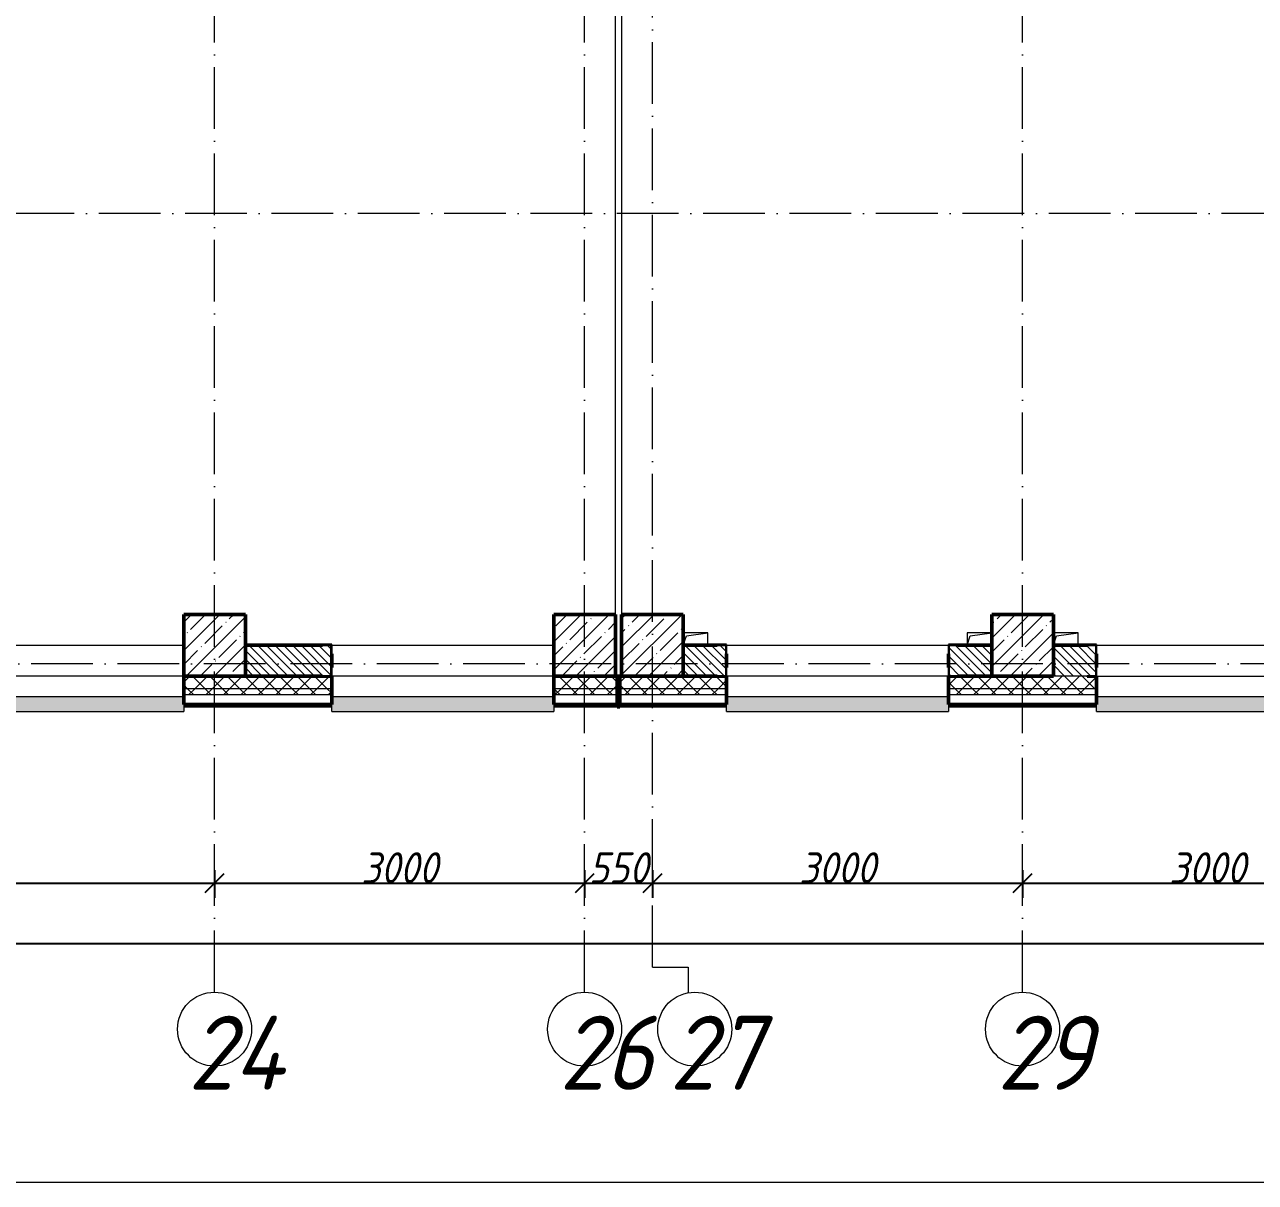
# Model space of a CAD drawing. Header units: millimetres. Extents: x -606178 to 312196, y -19338 to 632709.
# Drawn here: x -231391 to -221414, y 445769 to 455158 of the extents above; entities that cross this region are included whole.
import ezdxf

# ---------------------------------------------------------------- set-up
doc = ezdxf.new("R2010")
doc.units = ezdxf.units.MM
doc.linetypes.add('50_200_ШТРИХ_1Т_ш5_п1_п1_', pattern=[700, 500, -100, 0, -100])
for name, color, linetype, lineweight in [('A-____-____-DIMS', 7, 'Continuous', 9), ('A-FLOR-____-OTLN', 7, 'Continuous', 9), ('A-GENM-____-MCUT', 7, 'Continuous', 25), ('A-GENM-____-OTLN', 7, 'Continuous', 9), ('A-GENM-____-OTLN-1', 7, 'Continuous', 25), ('A-GLAZ-____-OTLN', 7, 'Continuous', 9), ('A-WALL-____-MCUT-2', 7, 'Continuous', 50), ('A-WALL-____-MCUT-3', 7, 'Continuous', 9), ('A-WALL-____-OTLN', 7, 'Continuous', 9), ('A-WALL-____-PATT-1', 7, 'Continuous', 9), ('A-WALL-FNSH-MCUT-1', 7, 'Continuous', 9), ('S-COLS-____-MCUT', 7, 'Continuous', 50), ('S-COLS-____-OTLN', 7, 'Continuous', 9), ('S-GRID-____-IDEN', 7, 'Continuous', 9), ('S-GRID-____-OTLN', 7, 'Continuous', 9), ('S-GRID-____-OTLN-1', 7, '50_200_ШТРИХ_1Т_ш5_п1_п1_', 9)]:
    doc.layers.add(name, color=color, linetype=linetype, lineweight=lineweight)
doc.layers.add('A-GLAZ-____-OTLN-1', color=7, linetype='Continuous', lineweight=9, true_color=0xc0c0c0)
doc.styles.add('ISOCPEUR_I', font='isocpeui.ttf', dxfattribs={"width": 0.9, "height": 2.5})
doc.styles.add('ISOCPEUR_I_9', font='isocpeui.ttf', dxfattribs={"width": 0.9, "height": 250})
doc.dimstyles.new('ISO-2_5_0_9К_БОЛЬШОЙ_ОСИ', dxfattribs={"dimscale": 304.8, "dimtxt": 248.995294, "dimasz": 0.492126, "dimexe": 0.393701, "dimexo": 0, "dimgap": 0, "dimtad": 1, "dimdec": 0, "dimzin": 0, "dimdsep": 46, "dimtxsty": 'ISOCPEUR_I_9', "dimblk1": 'OBLIQUE', "dimblk2": 'OBLIQUE', "dimsah": 1, "dimcen": 0.09, "dimdle": 0.393701, "dimazin": 0, "dimtfac": 1, "dimtdec": 4, "dimtix": 1, "dimtmove": 0, "dimatfit": 3, "dimfxl": 1, "dimtvp": 1, "dimtolj": 1, "dimtzin": 0, "dimarcsym": 2})
pattern_1 = [(45, (-264901.3, 451794.26), (-70.71068, 70.71068), []), (135, (-264901.3, 451794.26), (-70.71068, -70.71068), [])]
pattern_2 = [(135, (-264901.3, 451794.26), (-35.35534, -35.35534), [])]
pattern_3 = [(45, (-264901.3, 451794.26), (-85.53659, 85.53659), []), (45, (-264844.28, 451794.26), (-85.53659, 85.53659), [])]

# ---------------------------------------------------------------- blocks, each defined once
blk = doc.blocks.new('BSC_Колонна _Прямоугольная - 500х500-V66-АР1_План отверстий 2 этажа в осях 1-64_А-ГГ')
at = {"layer": 'S-COLS-____-OTLN'}
h = blk.add_hatch(dxfattribs=at)
h.set_pattern_fill('FP_95', color=256, style=0, pattern_type=2)
h.set_pattern_definition([(45, (-41600, 1668.96), (-114.04925, 114.04925), []), (45, (-41485.95, 1668.96), (-114.04925, 114.04925), [201.613, -40.323, 3.353, -36.97])])
h.paths.add_polyline_path([(-250, -250), (250, -250), (250, 250), (-250, 250), (-250, -175.1)], flags=0)
at = {"layer": 'S-COLS-____-MCUT'}
for p, q in [((250, 250), (-250, 250)), ((-250, 250), (-250, -250)), ((250, -250), (250, 250)), ((-250, -250), (250, -250))]:
    blk.add_line(p, q, dxfattribs=at)
blk = doc.blocks.new('BSC_Колонна _Прямоугольная - 500х500-V67-АР1_План отверстий 2 этажа в осях 1-64_А-ГГ')
at = {"layer": 'S-COLS-____-OTLN'}
h = blk.add_hatch(dxfattribs=at)
h.set_pattern_fill('FP_96', color=256, style=0, pattern_type=2)
h.set_pattern_definition([(45, (-38050, 1668.96), (-114.04925, 114.04925), []), (45, (-37935.95, 1668.96), (-114.04925, 114.04925), [201.613, -40.323, 3.353, -36.97])])
h.paths.add_polyline_path([(-250, -250), (250, -250), (250, 250), (-250, 250)], flags=0)
at = {"layer": 'S-COLS-____-MCUT'}
for p, q in [((250, 250), (-250, 250)), ((-250, 250), (-250, -250)), ((250, -250), (250, 250)), ((-250, -250), (250, -250))]:
    blk.add_line(p, q, dxfattribs=at)
blk = doc.blocks.new('BSC_Колонна _Прямоугольная - 500х500-V87-АР1_План отверстий 2 этажа в осях 1-64_А-ГГ')
at = {"layer": 'S-COLS-____-OTLN'}
h = blk.add_hatch(dxfattribs=at)
h.set_pattern_fill('FP_116', color=256, style=0, pattern_type=2)
h.set_pattern_definition([(45, (-38600, 1668.96), (-114.04925, 114.04925), []), (45, (-38485.95, 1668.96), (-114.04925, 114.04925), [201.613, -40.323, 3.353, -36.97])])
h.paths.add_polyline_path([(-250, -250), (250, -250), (250, 250), (-250, 250)], flags=0)
at = {"layer": 'S-COLS-____-MCUT'}
for p, q in [((250, 250), (-250, 250)), ((-250, 250), (-250, -250)), ((250, -250), (250, 250)), ((-250, -250), (250, -250))]:
    blk.add_line(p, q, dxfattribs=at)
blk = doc.blocks.new('BSC_Колонна _Прямоугольная - 500х500-V94-АР1_План отверстий 2 этажа в осях 1-64_А-ГГ')
at = {"layer": 'S-COLS-____-OTLN'}
h = blk.add_hatch(dxfattribs=at)
h.set_pattern_fill('FP_123', color=256, style=0, pattern_type=2)
h.set_pattern_definition([(45, (-35050, 1668.96), (-114.04925, 114.04925), []), (45, (-34935.95, 1668.96), (-114.04925, 114.04925), [201.613, -40.323, 3.353, -36.97])])
h.paths.add_polyline_path([(-250, -250), (250, -250), (250, 250), (-250, 250)], flags=0)
at = {"layer": 'S-COLS-____-MCUT'}
for p, q in [((250, 250), (-250, 250)), ((-250, 250), (-250, -250)), ((250, -250), (250, 250)), ((-250, -250), (250, -250))]:
    blk.add_line(p, q, dxfattribs=at)
blk = doc.blocks.new('Фахверк_СКБ_Уголок - 250_2700-27497298-АР1_План отверстий 2 этажа в осях 1-64_А-ГГ')
at = {"layer": 'A-GENM-____-MCUT'}
for p, q in [((200, 181), (125, 181)), ((125, 181), (125, 106)), ((125, 106), (131, 106)), ((131, 106), (131, 175)), ((131, 175), (200, 175)), ((200, 175), (200, 181)), ((131, -6), (125, -6)), ((125, -6), (125, -81)), ((125, -81), (200, -81)), ((131, -75), (131, -6)), ((200, -75), (131, -75)), ((200, -81), (200, -75))]:
    blk.add_line(p, q, dxfattribs=at)
blk = doc.blocks.new('AR_Отверстие прямоугольное _в плите_ - AR_Отверстие прямоугольное _в плите_-30510712-АР1_План отверстий 2 этажа в осях 1-64_А-ГГ')
at = {"layer": 'A-GENM-____-OTLN'}
for p, q in [((100, 50), (-100, 50)), ((-100, -50), (-75, 25)), ((-75, 25), (100, 50)), ((100, -50), (100, 50))]:
    blk.add_line(p, q, dxfattribs=at)
blk = doc.blocks.new('AR_Отверстие прямоугольное _в плите_ - AR_Отверстие прямоугольное _в плите_-V161-АР1_План отверстий 2 этажа в осях 1-64_А-ГГ')
at = {"layer": 'A-GENM-____-OTLN'}
for p, q in [((100, 50), (-100, 50)), ((-100, 50), (-100, -50)), ((-100, -50), (-75, 25)), ((-75, 25), (100, 50))]:
    blk.add_line(p, q, dxfattribs=at)
blk = doc.blocks.new('Отлив_СКБ - Отлив витража_120_НВФ-V194-АР1_План отверстий 2 этажа в осях 1-64_А-ГГ')
at = {"layer": 'A-GLAZ-____-OTLN-1'}
for points in [[(1800, -2), (1800, 0), (0, 0), (0, -2), (1544.5, -2)], [(1544.5, -120), (1800, -120), (1800, -2), (0, -2), (0, -120)]]:
    blk.add_hatch(color=256, dxfattribs=at).paths.add_polyline_path(points, flags=0)
at = {"layer": 'A-GLAZ-____-OTLN'}
for p, q in [((0, 0), (1800, 0)), ((1800, -2), (0, -2)), ((0, -120), (0, -83)), ((1800, -83), (1800, -120)), ((0, -120), (1800, -120))]:
    blk.add_line(p, q, dxfattribs=at)
blk = doc.blocks.new('Отлив_СКБ - Отлив витража_120_НВФ-31885687-АР1_План отверстий 2 этажа в осях 1-64_А-ГГ')
at = {"layer": 'A-GLAZ-____-OTLN-1'}
for points in [[(0, -2), (1800, -2), (1800, 0), (0, 0)], [(1484.9, -120), (1800, -120), (1800, -2), (0, -2), (0, -120)]]:
    blk.add_hatch(color=256, dxfattribs=at).paths.add_polyline_path(points, flags=0)
at = {"layer": 'A-GLAZ-____-OTLN'}
for p, q in [((0, 0), (1800, 0)), ((1800, -2), (0, -2)), ((0, -120), (0, -83)), ((1800, -63), (1800, -120)), ((0, -120), (1800, -120))]:
    blk.add_line(p, q, dxfattribs=at)
blk = doc.blocks.new('Стены 7 - Стены 4-31196221-АР1_План отверстий 2 этажа в осях 1-64_А-ГГ')
at = {"layer": 'A-WALL-____-MCUT-2'}
for p, q in [((-1798.5, 41030.2), (-1798.5, 41010.2)), ((-1548.5, 41030.2), (-1798.5, 41030.2)), ((-1798.5, 41010.2), (-1548.5, 41010.2)), ((-1548.5, 41010.2), (-1548.5, 41030.2))]:
    blk.add_line(p, q, dxfattribs=at)
blk = doc.blocks.new('Ось сетки - Круг_Ø6_00__ISO-2_5_0_9K_-25732049-АР1_План отверстий 1 этажа в осях 1-64_А-ГГ')
at = {"layer": 'S-GRID-____-IDEN'}
blk.add_circle((0, 0), 3, dxfattribs=at)
blk = doc.blocks.new('_Oblique')
at = {"color": 0, "linetype": 'ByBlock', "lineweight": -2}
blk.add_line((-0.5, -0.5), (0.5, 0.5), dxfattribs=at)
blk = doc.blocks.new('*D4636')
at = {"layer": 'A-____-____-DIMS', "color": 0, "lineweight": -2, "transparency": 16777216}
for p, q in [((-235851.3, 448301.8), (-235851.3, 448075.7)), ((-229851.3, 448301.8), (-229851.3, 448075.7)), ((-235971.3, 448195.7), (-229731.3, 448195.7))]:
    blk.add_line(p, q, dxfattribs=at)
at = {"layer": 'Defpoints', "color": 0, "transparency": 16777216}
for p in [(-235851.3, 448301.8), (-229851.3, 448301.8), (-229851.3, 448195.7)]:
    blk.add_point(p, dxfattribs=at)
at = {"layer": 'A-____-____-DIMS', "color": 0, "lineweight": -2, "transparency": 16777216, "xscale": 150, "yscale": 150, "zscale": 150, "rotation": 180}
blk.add_blockref('_Oblique', (-235851.3, 448195.7), dxfattribs=at)
at = {"layer": 'A-____-____-DIMS', "color": 0, "lineweight": -2, "transparency": 16777216, "xscale": 150, "yscale": 150, "zscale": 150}
blk.add_blockref('_Oblique', (-229851.3, 448195.7), dxfattribs=at)
at = {"layer": 'A-____-____-DIMS', "color": 0, "transparency": 16777216, "insert": (-232851.3, 448320.7), "char_height": 250, "width": 758.478, "attachment_point": 5, "style": 'ISOCPEUR_I_9'}
blk.add_mtext('\\A1;6000', dxfattribs=at)
blk = doc.blocks.new('*D4637')
at = {"layer": 'A-____-____-DIMS', "color": 0, "lineweight": -2, "transparency": 16777216}
for p, q in [((-229851.3, 448301.8), (-229851.3, 448075.7)), ((-226851.3, 448301.8), (-226851.3, 448075.7)), ((-229971.3, 448195.7), (-226731.3, 448195.7))]:
    blk.add_line(p, q, dxfattribs=at)
at = {"layer": 'Defpoints', "color": 0, "transparency": 16777216}
for p in [(-229851.3, 448301.8), (-226851.3, 448301.8), (-226851.3, 448195.7)]:
    blk.add_point(p, dxfattribs=at)
at = {"layer": 'A-____-____-DIMS', "color": 0, "lineweight": -2, "transparency": 16777216, "xscale": 150, "yscale": 150, "zscale": 150, "rotation": 180}
blk.add_blockref('_Oblique', (-229851.3, 448195.7), dxfattribs=at)
at = {"layer": 'A-____-____-DIMS', "color": 0, "lineweight": -2, "transparency": 16777216, "xscale": 150, "yscale": 150, "zscale": 150}
blk.add_blockref('_Oblique', (-226851.3, 448195.7), dxfattribs=at)
at = {"layer": 'A-____-____-DIMS', "color": 0, "transparency": 16777216, "insert": (-228351.3, 448320.7), "char_height": 250, "width": 758.478, "attachment_point": 5, "style": 'ISOCPEUR_I_9'}
blk.add_mtext('\\A1;3000', dxfattribs=at)
blk = doc.blocks.new('*D4638')
at = {"layer": 'A-____-____-DIMS', "color": 0, "lineweight": -2, "transparency": 16777216}
for p, q in [((-226851.3, 448301.8), (-226851.3, 448075.7)), ((-226301.3, 448301.8), (-226301.3, 448075.7)), ((-226971.3, 448195.7), (-226181.3, 448195.7))]:
    blk.add_line(p, q, dxfattribs=at)
at = {"layer": 'Defpoints', "color": 0, "transparency": 16777216}
for p in [(-226851.3, 448301.8), (-226301.3, 448301.8), (-226301.3, 448195.7)]:
    blk.add_point(p, dxfattribs=at)
at = {"layer": 'A-____-____-DIMS', "color": 0, "lineweight": -2, "transparency": 16777216, "xscale": 150, "yscale": 150, "zscale": 150, "rotation": 180}
blk.add_blockref('_Oblique', (-226851.3, 448195.7), dxfattribs=at)
at = {"layer": 'A-____-____-DIMS', "color": 0, "lineweight": -2, "transparency": 16777216, "xscale": 150, "yscale": 150, "zscale": 150}
blk.add_blockref('_Oblique', (-226301.3, 448195.7), dxfattribs=at)
at = {"layer": 'A-____-____-DIMS', "color": 0, "transparency": 16777216, "insert": (-226576.3, 448320.7), "char_height": 250, "width": 568.858, "attachment_point": 5, "style": 'ISOCPEUR_I_9'}
blk.add_mtext('\\A1;550', dxfattribs=at)
blk = doc.blocks.new('*D4639')
at = {"layer": 'A-____-____-DIMS', "color": 0, "lineweight": -2, "transparency": 16777216}
for p, q in [((-226301.3, 448301.8), (-226301.3, 448075.7)), ((-223301.3, 448301.8), (-223301.3, 448075.7)), ((-226421.3, 448195.7), (-223181.3, 448195.7))]:
    blk.add_line(p, q, dxfattribs=at)
at = {"layer": 'Defpoints', "color": 0, "transparency": 16777216}
for p in [(-226301.3, 448301.8), (-223301.3, 448301.8), (-223301.3, 448195.7)]:
    blk.add_point(p, dxfattribs=at)
at = {"layer": 'A-____-____-DIMS', "color": 0, "lineweight": -2, "transparency": 16777216, "xscale": 150, "yscale": 150, "zscale": 150, "rotation": 180}
blk.add_blockref('_Oblique', (-226301.3, 448195.7), dxfattribs=at)
at = {"layer": 'A-____-____-DIMS', "color": 0, "lineweight": -2, "transparency": 16777216, "xscale": 150, "yscale": 150, "zscale": 150}
blk.add_blockref('_Oblique', (-223301.3, 448195.7), dxfattribs=at)
at = {"layer": 'A-____-____-DIMS', "color": 0, "transparency": 16777216, "insert": (-224801.3, 448320.7), "char_height": 250, "width": 758.478, "attachment_point": 5, "style": 'ISOCPEUR_I_9'}
blk.add_mtext('\\A1;3000', dxfattribs=at)
blk = doc.blocks.new('*D4640')
at = {"layer": 'A-____-____-DIMS', "color": 0, "lineweight": -2, "transparency": 16777216}
for p, q in [((-223301.3, 448301.8), (-223301.3, 448075.7)), ((-220301.3, 448301.8), (-220301.3, 448075.7)), ((-223421.3, 448195.7), (-220181.3, 448195.7))]:
    blk.add_line(p, q, dxfattribs=at)
at = {"layer": 'Defpoints', "color": 0, "transparency": 16777216}
for p in [(-223301.3, 448301.8), (-220301.3, 448301.8), (-220301.3, 448195.7)]:
    blk.add_point(p, dxfattribs=at)
at = {"layer": 'A-____-____-DIMS', "color": 0, "lineweight": -2, "transparency": 16777216, "xscale": 150, "yscale": 150, "zscale": 150, "rotation": 180}
blk.add_blockref('_Oblique', (-223301.3, 448195.7), dxfattribs=at)
at = {"layer": 'A-____-____-DIMS', "color": 0, "lineweight": -2, "transparency": 16777216, "xscale": 150, "yscale": 150, "zscale": 150}
blk.add_blockref('_Oblique', (-220301.3, 448195.7), dxfattribs=at)
at = {"layer": 'A-____-____-DIMS', "color": 0, "transparency": 16777216, "insert": (-221801.3, 448320.7), "char_height": 250, "width": 758.478, "attachment_point": 5, "style": 'ISOCPEUR_I_9'}
blk.add_mtext('\\A1;3000', dxfattribs=at)
blk = doc.blocks.new('*D4657')
at = {"layer": 'A-____-____-DIMS', "color": 0, "lineweight": -2, "transparency": 16777216}
for p, q in [((-267251.3, 447813.6), (-267251.3, 447587.5)), ((-163751.3, 447813.6), (-163751.3, 447587.5)), ((-267371.3, 447707.5), (-163631.3, 447707.5))]:
    blk.add_line(p, q, dxfattribs=at)
at = {"layer": 'Defpoints', "color": 0, "transparency": 16777216}
for p in [(-267251.3, 447813.6), (-163751.3, 447813.6), (-163751.3, 447707.5)]:
    blk.add_point(p, dxfattribs=at)
at = {"layer": 'A-____-____-DIMS', "color": 0, "lineweight": -2, "transparency": 16777216, "xscale": 150, "yscale": 150, "zscale": 150, "rotation": 180}
blk.add_blockref('_Oblique', (-267251.3, 447707.5), dxfattribs=at)
at = {"layer": 'A-____-____-DIMS', "color": 0, "lineweight": -2, "transparency": 16777216, "xscale": 150, "yscale": 150, "zscale": 150}
blk.add_blockref('_Oblique', (-163751.3, 447707.5), dxfattribs=at)
at = {"layer": 'A-____-____-DIMS', "color": 0, "transparency": 16777216, "insert": (-215501.3, 447832.5), "char_height": 250, "width": 1080.257, "attachment_point": 5, "style": 'ISOCPEUR_I_9'}
blk.add_mtext('\\A1;103500', dxfattribs=at)

msp = doc.modelspace()

# ---------------------------------------------------------------- hatches: boundary and pattern name
at = {"layer": 'A-WALL-____-PATT-1'}
h = msp.add_hatch(dxfattribs=at)
h.set_pattern_fill('FP_6', color=256, style=0, pattern_type=2)
h.set_pattern_definition(pattern_2)
h.paths.add_polyline_path([(-228976.3011, 449875.3011), (-228907.3011, 449875.3011), (-228907.3011, 449944.3011), (-228901.3011, 449944.3011), (-228901.3011, 450056.3011), (-228907.3011, 450056.3011), (-228907.3011, 450125.3011), (-229601.3011, 450125.3011), (-229601.3011, 449875.3011), (-229565.7049, 449875.3011)], flags=0)
h = msp.add_hatch(dxfattribs=at)
h.set_pattern_fill('FP_6', color=256, style=0, pattern_type=2)
h.set_pattern_definition(pattern_2)
h.paths.add_polyline_path([(-223826.3011, 449875.3011), (-223551.3011, 449875.3011), (-223551.3011, 450125.3011), (-223895.3011, 450125.3011), (-223895.3011, 450056.3011), (-223901.3011, 450056.3011), (-223901.3011, 449944.3011), (-223895.3011, 449944.3011), (-223895.3011, 449875.3011)], flags=0)
h.paths.add_polyline_path([(-225776.3011, 449875.3011), (-225707.3011, 449875.3011), (-225707.3011, 449944.3011), (-225701.3011, 449944.3011), (-225701.3011, 450056.3011), (-225707.3011, 450056.3011), (-225707.3011, 450125.3011), (-226051.3011, 450125.3011), (-226051.3011, 449875.3011), (-226030.7763, 449875.3011)], flags=0)
h = msp.add_hatch(dxfattribs=at)
h.set_pattern_fill('FP_6', color=256, style=0, pattern_type=2)
h.set_pattern_definition(pattern_2)
h.paths.add_polyline_path([(-220551.3011, 449875.3011), (-220551.3011, 450125.3011), (-220895.3011, 450125.3011), (-220895.3011, 450056.3011), (-220901.3011, 450056.3011), (-220901.3011, 449944.3011), (-220895.3011, 449944.3011), (-220895.3011, 449875.3011), (-220728.3835, 449875.3011)], flags=0)
h.paths.add_polyline_path([(-222707.3011, 449875.3011), (-222707.3011, 449944.3011), (-222701.3011, 449944.3011), (-222701.3011, 450056.3011), (-222707.3011, 450056.3011), (-222707.3011, 450125.3011), (-223051.3011, 450125.3011), (-223051.3011, 449875.3011), (-222776.3011, 449875.3011)], flags=0)
h = msp.add_hatch(dxfattribs=at)
h.set_pattern_fill('FP_1', color=256, style=0, pattern_type=2)
h.set_pattern_definition(pattern_1)
h.paths.add_polyline_path([(-163651.3011, 449775.3011), (-163651.3011, 449875.3011), (-172676.3011, 449875.3011), (-172676.3011, 449869.3011), (-172751.3011, 449869.3011), (-172751.3011, 449775.3011), (-164151.3011, 449775.3011)], flags=0)
h.paths.add_polyline_path([(-174551.3011, 449775.3011), (-174551.3011, 449869.3011), (-174626.3011, 449869.3011), (-174626.3011, 449875.3011), (-182501.3011, 449875.3011), (-182501.3011, 449775.3011), (-174774.312, 449775.3011)], flags=0)
h.paths.add_polyline_path([(-184001.3011, 449775.3011), (-183501.3011, 449775.3011), (-183501.3011, 449875.3011), (-184626.3011, 449875.3011), (-184626.3011, 449869.3011), (-184701.3011, 449869.3011), (-184701.3011, 449775.3011), (-184626.3011, 449775.3011)], flags=0)
h.paths.add_polyline_path([(-193901.3011, 449775.3011), (-192501.3011, 449775.3011), (-192501.3011, 449875.3011), (-193826.3011, 449875.3011), (-193826.3011, 449869.3011), (-193901.3011, 449869.3011)], flags=0)
h.paths.add_polyline_path([(-196051.3011, 449775.3011), (-195701.3011, 449775.3011), (-195701.3011, 449869.3011), (-195776.3011, 449869.3011), (-195776.3011, 449875.3011), (-196826.3011, 449875.3011), (-196826.3011, 449869.3011), (-196901.3011, 449869.3011), (-196901.3011, 449775.3011), (-196551.3011, 449775.3011)], flags=0)
h.paths.add_polyline_path([(-198701.6042, 449775.3011), (-198701.6042, 449869.3011), (-198776.3011, 449869.3011), (-198776.3011, 449875.3011), (-199826.3011, 449875.3011), (-199826.3011, 449869.3011), (-199901.3011, 449869.3011), (-199901.3011, 449775.3011), (-199518.812, 449775.3011)], flags=0)
h.paths.add_polyline_path([(-201701.3011, 449775.3011), (-201701.3011, 449869.3011), (-201776.3011, 449869.3011), (-201776.3011, 449875.3011), (-202826.3011, 449875.3011), (-202826.3011, 449869.3011), (-202901.3011, 449869.3011), (-202901.3011, 449775.3011), (-202170.0085, 449775.3011)], flags=0)
h.paths.add_polyline_path([(-205551.3011, 449775.3011), (-204701.3011, 449775.3011), (-204701.3011, 449869.3011), (-204776.3011, 449869.3011), (-204776.3011, 449875.3011), (-205826.3011, 449875.3011), (-205826.3011, 449869.3011), (-205901.3011, 449869.3011), (-205901.3115, 449775.3011), (-205704.937, 449775.3011)], flags=0)
h.paths.add_polyline_path([(-211007.3299, 449775.3011), (-210701.3115, 449775.3011), (-210701.3115, 449869.3011), (-210776.3011, 449869.3011), (-210776.3011, 449875.3011), (-211826.3011, 449875.3011), (-211826.3011, 449869.3011), (-211901.3011, 449869.3011), (-211901.3063, 449775.3011), (-211051.3011, 449775.3011)], flags=0)
h.paths.add_polyline_path([(-214901.3011, 449775.3011), (-213701.3063, 449775.3011), (-213701.3063, 449869.3011), (-213776.3011, 449869.3011), (-213776.3011, 449875.3011), (-214826.3011, 449875.3011), (-214826.3011, 449869.3011), (-214901.3011, 449869.3011)], flags=0)
h.paths.add_polyline_path([(-217193.4549, 449775.3011), (-216701.3011, 449775.3011), (-216701.3011, 449869.3011), (-216776.3011, 449869.3011), (-216776.3011, 449875.3011), (-217826.3011, 449875.3011), (-217826.3011, 449869.3011), (-217901.3011, 449869.3011), (-217901.3011, 449775.3011), (-217826.3011, 449775.3011)], flags=0)
h.paths.add_polyline_path([(-219844.6513, 449775.3011), (-219701.3011, 449775.3011), (-219701.3011, 449869.3011), (-219776.3011, 449869.3011), (-219776.3011, 449875.3011), (-220826.3011, 449875.3011), (-220826.3011, 449869.3011), (-220901.3011, 449869.3011), (-220901.3011, 449775.3011), (-220051.3011, 449775.3011)], flags=0)
h.paths.add_polyline_path([(-222701.3011, 449775.3011), (-222701.3011, 449869.3011), (-222776.3011, 449869.3011), (-222776.3011, 449875.3011), (-223826.3011, 449875.3011), (-223826.3011, 449869.3011), (-223901.3011, 449869.3011), (-223901.3011, 449775.3011), (-222776.3011, 449775.3011)], flags=0)
h.paths.add_polyline_path([(-225701.3011, 449775.3011), (-225701.3011, 449869.3011), (-225776.3011, 449869.944), (-225776.3011, 449875.3011), (-227101.3011, 449875.3011), (-227101.3011, 449775.3011), (-225707.3011, 449775.3011)], flags=0)
h.paths.add_polyline_path([(-230101.3011, 449775.3011), (-228901.3011, 449775.3011), (-228901.3011, 449869.3011), (-228976.3011, 449869.3011), (-228976.3011, 449875.3011), (-230101.3011, 449875.3011)], flags=0)
h.paths.add_polyline_path([(-231907.3011, 449775.3011), (-231901.3011, 449775.3011), (-231901.3011, 449869.3011), (-231976.3011, 449869.3011), (-231976.3011, 449875.3011), (-233026.3011, 449875.3011), (-233026.3011, 449869.3011), (-233101.3011, 449869.3011), (-233100.6335, 449775.3011), (-231976.3011, 449775.3011)], flags=0)
h.paths.add_polyline_path([(-234976.3011, 449775.3011), (-234901.3011, 449775.3011), (-234901.3011, 449869.3011), (-234976.3011, 449869.3011), (-234976.3011, 449875.3011), (-236101.3011, 449875.3011), (-236101.3011, 449775.3011), (-235601.3011, 449775.3011)], flags=0)
h.paths.add_polyline_path([(-238601.3011, 449775.3011), (-237901.3011, 449775.3011), (-237901.3011, 449869.3011), (-237976.3011, 449869.3011), (-237976.3011, 449875.3011), (-239101.3011, 449875.3011), (-239101.3011, 449775.3011)], flags=0)
h.paths.add_polyline_path([(-240901.3011, 449775.3011), (-240901.3011, 449869.3011), (-240976.3011, 449869.3011), (-240976.3011, 449875.3011), (-242026.3011, 449875.3011), (-242026.3011, 449869.3011), (-242101.3011, 449869.3011), (-242101.3011, 449775.3011), (-241937.9549, 449775.3011)], flags=0)
h.paths.add_polyline_path([(-243976.3011, 449775.3011), (-243901.3011, 449775.3011), (-243901.3011, 449869.3011), (-243976.3011, 449869.3011), (-243976.3011, 449875.3011), (-245101.3011, 449875.3011), (-245101.3011, 449775.3011), (-244589.1514, 449775.3011)], flags=0)
h.paths.add_polyline_path([(-248101.3011, 449775.3011), (-246901.3011, 449775.3011), (-246901.3011, 449869.3011), (-246976.3011, 449869.3011), (-246976.3011, 449875.3011), (-248101.3011, 449875.3011)], flags=0)
h.paths.add_polyline_path([(-249901.3011, 449775.3011), (-249901.3011, 449869.3011), (-249976.3011, 449869.3011), (-249976.3011, 449875.3011), (-251026.3011, 449875.3011), (-251026.3011, 449869.3011), (-251101.3011, 449869.3011), (-251101.3011, 449775.3011), (-250001.3011, 449775.3011)], flags=0)
h.paths.add_polyline_path([(-252101.3011, 449775.3011), (-252101.3011, 449869.3011), (-252176.3011, 449869.3011), (-252176.3011, 449875.3011), (-257426.3011, 449875.3011), (-257426.3011, 449869.3011), (-257501.3011, 449869.3011), (-257501.3011, 449775.3011), (-252542.7406, 449775.3011)], flags=0)
h.paths.add_polyline_path([(-259601.3011, 449775.3011), (-258501.3011, 449775.3011), (-258501.3011, 449869.3011), (-258576.3011, 449869.3011), (-258576.3011, 449875.3011), (-267351.3011, 449875.3011), (-267351.3011, 449775.3011), (-259612.5978, 449775.3011)], flags=0)
h = msp.add_hatch(dxfattribs=at)
h.set_pattern_fill('FP_1', color=256, style=0, pattern_type=2)
h.set_pattern_definition(pattern_1)
h.paths.add_polyline_path([(-163651.3011, 449725.3011), (-163551.3011, 449725.3011), (-163551.3011, 449775.3011), (-172751.3011, 449775.3011), (-172751.3011, 449725.3011), (-164169.5263, 449725.3011)], flags=0)
h.paths.add_polyline_path([(-175658.0441, 449725.3011), (-174551.3011, 449725.3011), (-174551.3011, 449775.3011), (-182501.3011, 449775.3011), (-182501.3011, 449725.3011), (-176541.7763, 449725.3011)], flags=0)
h.paths.add_polyline_path([(-184701.3011, 449725.3011), (-183501.3011, 449725.3011), (-183501.3011, 449775.3011), (-184701.3011, 449775.3011)], flags=0)
h.paths.add_polyline_path([(-192501.3011, 449725.3011), (-192501.3011, 449775.3011), (-193901.3011, 449775.3011), (-193901.3011, 449725.3011), (-193332.687, 449725.3011)], flags=0)
h.paths.add_polyline_path([(-195701.3011, 449725.3011), (-195701.3011, 449775.3011), (-196901.3011, 449775.3011), (-196901.3011, 449725.3011), (-195983.8834, 449725.3011)], flags=0)
h.paths.add_polyline_path([(-199518.812, 449725.3011), (-198701.6042, 449725.3011), (-198701.6042, 449775.3011), (-199901.3011, 449775.3011), (-199901.3011, 449725.3011)], flags=0)
h.paths.add_polyline_path([(-201701.3011, 449725.3011), (-201701.3011, 449775.3011), (-202901.3011, 449775.3011), (-202901.3011, 449725.3011), (-202170.0085, 449725.3011)], flags=0)
h.paths.add_polyline_path([(-204821.2049, 449725.3011), (-204701.3011, 449725.3011), (-204701.3011, 449775.3011), (-205901.3115, 449775.3011), (-205901.3115, 449725.3011), (-205704.937, 449725.3011)], flags=0)
h.paths.add_polyline_path([(-210701.3115, 449725.3011), (-210701.3115, 449775.3011), (-211901.3063, 449775.3011), (-211901.3063, 449725.3011), (-211007.3299, 449725.3011)], flags=0)
h.paths.add_polyline_path([(-213701.3063, 449725.3011), (-213701.3063, 449775.3011), (-214901.3011, 449775.3011), (-214901.3011, 449725.3011), (-214542.2585, 449725.3011)], flags=0)
h.paths.add_polyline_path([(-217901.3011, 449725.3011), (-216701.3011, 449725.3011), (-216701.3011, 449775.3011), (-217901.3011, 449775.3011)], flags=0)
h.paths.add_polyline_path([(-219844.6513, 449725.3011), (-219701.3011, 449725.3011), (-219701.3011, 449775.3011), (-220901.3011, 449775.3011), (-220901.3011, 449725.3011), (-220728.3835, 449725.3011)], flags=0)
h.paths.add_polyline_path([(-222701.3011, 449725.3011), (-222701.3011, 449775.3011), (-223901.3011, 449775.3011), (-223901.3011, 449725.3011), (-223379.5799, 449725.3011)], flags=0)
h.paths.add_polyline_path([(-226030.7763, 449725.3011), (-225701.3011, 449725.3011), (-225701.3011, 449775.3011), (-227101.3011, 449775.3011), (-227101.3011, 449725.3011), (-226914.5085, 449725.3011)], flags=0)
h.paths.add_polyline_path([(-228901.3011, 449725.3011), (-228901.3011, 449775.3011), (-230101.3011, 449775.3011), (-230101.3011, 449725.3011), (-229565.7049, 449725.3011)], flags=0)
h.paths.add_polyline_path([(-231901.3011, 449725.3011), (-231901.3011, 449775.3011), (-233101.3011, 449775.3011), (-233100.6335, 449725.3011)], flags=0)
h.paths.add_polyline_path([(-234901.3011, 449725.3011), (-234901.3011, 449775.3011), (-236101.3011, 449775.3011), (-236101.3011, 449725.3011)], flags=0)
h.paths.add_polyline_path([(-239101.3011, 449725.3011), (-237901.3011, 449725.3011), (-237901.3011, 449775.3011), (-239101.3011, 449775.3011)], flags=0)
h.paths.add_polyline_path([(-240901.3011, 449725.3011), (-240901.3011, 449775.3011), (-242101.3011, 449775.3011), (-242101.3011, 449725.3011), (-241937.9549, 449725.3011)], flags=0)
h.paths.add_polyline_path([(-243901.3011, 449725.3011), (-243901.3011, 449775.3011), (-245101.3011, 449775.3011), (-245101.3011, 449725.3011), (-244589.1514, 449725.3011)], flags=0)
h.paths.add_polyline_path([(-246901.3011, 449725.3011), (-246901.3011, 449775.3011), (-248101.3011, 449775.3011), (-248101.3011, 449725.3011), (-247240.3478, 449725.3011)], flags=0)
h.paths.add_polyline_path([(-249901.3011, 449725.3011), (-249901.3011, 449775.3011), (-251101.3011, 449775.3011), (-251101.3011, 449725.3011), (-250775.2764, 449725.3011)], flags=0)
h.paths.add_polyline_path([(-252101.3011, 449725.3011), (-252101.3011, 449775.3011), (-257501.3011, 449775.3011), (-257501.3011, 449725.3011), (-252542.7406, 449725.3011)], flags=0)
h.paths.add_polyline_path([(-258501.3011, 449725.3011), (-258501.3011, 449775.3011), (-267451.3011, 449775.3011), (-267451.3011, 449725.3011), (-259612.5978, 449725.3011)], flags=0)
h = msp.add_hatch(dxfattribs=at)
h.set_pattern_fill('FP_3', color=256, style=0, pattern_type=2)
h.set_pattern_definition(pattern_3)
h.paths.add_polyline_path([(-227100.3011, 449625.3011), (-226586.3011, 449625.3011), (-226586.3011, 449645.3011), (-227100.3011, 449645.3011)], flags=0)
h.paths.add_polyline_path([(-229565.7049, 449625.3011), (-228901.3011, 449625.3011), (-228901.3011, 449645.3011), (-230101.3011, 449645.3011), (-230101.3011, 449625.3011)], flags=0)
h.paths.add_polyline_path([(-231901.3011, 449625.3011), (-231901.3011, 449645.3011), (-233100.3011, 449645.3011), (-233100.3011, 449625.3011)], flags=0)
h.paths.add_polyline_path([(-234901.3011, 449625.3011), (-234901.3011, 449645.3011), (-236101.3011, 449645.3011), (-236101.3011, 449625.3011)], flags=0)
h.paths.add_polyline_path([(-238403.0263, 449625.3011), (-237901.3011, 449625.3011), (-237901.3011, 449645.3011), (-239100.3011, 449645.3011), (-239100.3011, 449625.3011)], flags=0)
h.paths.add_polyline_path([(-240901.3011, 449625.3011), (-240901.3011, 449645.3011), (-242101.3011, 449645.3011), (-242101.3011, 449625.3011), (-241937.9549, 449625.3011)], flags=0)
h.paths.add_polyline_path([(-244589.1514, 449625.3011), (-243901.3011, 449625.3011), (-243901.3011, 449645.3011), (-245101.3011, 449645.3011), (-245101.3011, 449625.3011)], flags=0)
h.paths.add_polyline_path([(-247240.3478, 449625.3011), (-246901.3011, 449625.3011), (-246901.3011, 449645.3011), (-248101.3011, 449645.3011), (-248101.3011, 449625.3011)], flags=0)
h.paths.add_polyline_path([(-250775.2764, 449625.3011), (-249901.3011, 449625.3011), (-249901.3011, 449645.3011), (-251101.3011, 449645.3011), (-251101.3011, 449625.3011)], flags=0)
h.paths.add_polyline_path([(-252542.7406, 449625.3011), (-252101.3011, 449625.3011), (-252101.3011, 449645.3011), (-257501.3011, 449645.3011), (-257501.3011, 449625.3011), (-254310.2049, 449625.3011)], flags=0)
h.paths.add_polyline_path([(-259612.5978, 449625.3011), (-258501.3011, 449625.3011), (-258501.3011, 449645.3011), (-267581.3011, 449645.3011), (-267581.3011, 449625.3011), (-261380.0621, 449625.3011)], flags=0)
h = msp.add_hatch(dxfattribs=at)
h.set_pattern_fill('FP_3', color=256, style=0, pattern_type=2)
h.set_pattern_definition(pattern_3)
h.paths.add_polyline_path([(-193332.687, 449625.3011), (-193036.3011, 449625.3011), (-193036.3011, 449645.3011), (-193900.3011, 449645.3011), (-193900.3011, 449625.3011)], flags=0)
h.paths.add_polyline_path([(-195983.8834, 449625.3011), (-195701.3011, 449625.3011), (-195701.3011, 449645.3011), (-196901.3011, 449645.3011), (-196901.3011, 449625.3011), (-196867.6156, 449625.3011)], flags=0)
h.paths.add_polyline_path([(-198701.6042, 449625.3011), (-198701.6042, 449645.3011), (-199901.3011, 449645.3011), (-199901.3011, 449625.3011), (-199518.812, 449625.3011)], flags=0)
h.paths.add_polyline_path([(-202900.3011, 449625.3011), (-201701.3011, 449625.3011), (-201701.3011, 449645.3011), (-202900.3011, 449645.3011)], flags=0)
h.paths.add_polyline_path([(-204821.2049, 449625.3011), (-204701.3011, 449625.3011), (-204701.3011, 449645.3011), (-205901.3011, 449645.3011), (-205901.3011, 449625.3011), (-205704.937, 449625.3011)], flags=0)
h.paths.add_polyline_path([(-211891.062, 449625.3011), (-210701.3011, 449625.3011), (-210701.3011, 449645.3011), (-211901.3011, 449645.3011), (-211901.3011, 449625.3011)], flags=0)
h.paths.add_polyline_path([(-213701.3011, 449625.3011), (-213701.3011, 449645.3011), (-214901.3011, 449645.3011), (-214901.3011, 449625.3011), (-214542.2585, 449625.3011)], flags=0)
h.paths.add_polyline_path([(-217193.4549, 449625.3011), (-216701.3011, 449625.3011), (-216701.3011, 449645.3011), (-217901.3011, 449645.3011), (-217901.3011, 449625.3011)], flags=0)
h.paths.add_polyline_path([(-219844.6513, 449625.3011), (-219701.3011, 449625.3011), (-219701.3011, 449645.3011), (-220901.3011, 449645.3011), (-220901.3011, 449625.3011), (-220728.3835, 449625.3011)], flags=0)
h.paths.add_polyline_path([(-223379.5799, 449625.3011), (-222701.3011, 449625.3011), (-222701.3011, 449645.3011), (-223901.3011, 449645.3011), (-223901.3011, 449625.3011)], flags=0)
h.paths.add_polyline_path([(-226030.7763, 449625.3011), (-225701.3011, 449625.3011), (-225701.3011, 449645.3011), (-226566.3011, 449645.3011), (-226566.3011, 449625.3011)], flags=0)

# ---------------------------------------------------------------- linework, layer by layer
at = {"color": 1, "lineweight": 0}
msp.add_lwpolyline([(-272464.0879, 544596.983), (-159228.0879, 544596.983), (-159228.0879, 445768.983), (-272464.0879, 445768.983)], close=True, dxfattribs=at)
at = {"layer": 'A-FLOR-____-OTLN'}
for p, q in [((-226551.3011, 457125.3011), (-226551.3011, 450375.3011)), ((-226601.3011, 450375.3011), (-226601.3011, 456975.3011))]:
    msp.add_line(p, q, dxfattribs=at)
at = {"layer": 'A-WALL-____-MCUT-2'}
for p, q in [((-228976.3011, 450125.3011), (-229601.3011, 450125.3011)), ((-225776.3011, 450125.3011), (-226051.3011, 450125.3011)), ((-223551.3011, 450125.3011), (-223826.3011, 450125.3011)), ((-222776.3011, 450125.3011), (-223051.3011, 450125.3011)), ((-228901.3011, 449944.3011), (-228901.3011, 450056.3011)), ((-225701.3011, 449944.3011), (-225701.3011, 450056.3011)), ((-223901.3011, 450056.3011), (-223901.3011, 449944.3011)), ((-222701.3011, 449944.3011), (-222701.3011, 450056.3011)), ((-230101.3011, 449875.3011), (-230101.3011, 449645.3011)), ((-228976.3011, 449875.3011), (-229601.3011, 449875.3011)), ((-228901.3011, 449645.3011), (-228901.3011, 449869.3011)), ((-227101.3011, 449875.3011), (-227101.3011, 449645.3011)), ((-226551.3011, 449875.3011), (-226601.3011, 449875.3011)), ((-225776.3011, 449875.3011), (-226051.3011, 449875.3011)), ((-225701.3011, 449645.3011), (-225701.3011, 449869.3011)), ((-223901.3011, 449869.3011), (-223901.3011, 449645.3011)), ((-223551.3011, 449875.3011), (-223826.3011, 449875.3011)), ((-222701.3011, 449645.3011), (-222701.3011, 449869.3011)), ((-230101.3011, 449645.3011), (-228901.3011, 449645.3011)), ((-227101.3011, 449645.3011), (-225701.3011, 449645.3011)), ((-223901.3011, 449645.3011), (-222701.3011, 449645.3011))]:
    msp.add_line(p, q, dxfattribs=at)
at = {"layer": 'A-WALL-____-MCUT-3'}
for p, q in [((-222776.3011, 449875.3011), (-223051.3011, 449875.3011)), ((-230101.3011, 449775.3011), (-228901.3011, 449775.3011)), ((-227101.3011, 449775.3011), (-225701.3011, 449775.3011)), ((-223901.3011, 449775.3011), (-222701.3011, 449775.3011)), ((-230101.3011, 449725.3011), (-228901.3011, 449725.3011)), ((-227101.3011, 449725.3011), (-225701.3011, 449725.3011)), ((-223901.3011, 449725.3011), (-222701.3011, 449725.3011))]:
    msp.add_line(p, q, dxfattribs=at)
at = {"layer": 'A-WALL-____-OTLN'}
for p, q in [((-231901.3011, 450125.3011), (-230101.3011, 450125.3011)), ((-228901.3011, 450125.3011), (-227101.3011, 450125.3011)), ((-225701.3011, 450125.3011), (-223901.3011, 450125.3011)), ((-222701.3011, 450125.3011), (-220901.3011, 450125.3011)), ((-230101.3011, 449875.3011), (-231901.3011, 449875.3011)), ((-227101.3011, 449875.3011), (-228901.3011, 449875.3011)), ((-223901.3011, 449875.3011), (-225701.3011, 449875.3011)), ((-222701.3011, 449875.3011), (-220901.3011, 449875.3011))]:
    msp.add_line(p, q, dxfattribs=at)
at = {"layer": 'A-WALL-FNSH-MCUT-1'}
for p, q in [((-230101.3011, 449645.3011), (-230101.3011, 449625.3011)), ((-230101.3011, 449625.3011), (-228901.3011, 449625.3011)), ((-228901.3011, 449625.3011), (-228901.3011, 449645.3011)), ((-227100.3011, 449645.3011), (-227100.3011, 449625.3011)), ((-227100.3011, 449625.3011), (-226586.3011, 449625.3011)), ((-226586.3011, 449625.3011), (-226586.3011, 449645.3011)), ((-226566.3011, 449645.3011), (-226566.3011, 449625.3011)), ((-226566.3011, 449625.3011), (-225701.3011, 449625.3011)), ((-225701.3011, 449625.3011), (-225701.3011, 449645.3011)), ((-223901.3011, 449645.3011), (-223901.3011, 449625.3011)), ((-223901.3011, 449625.3011), (-222701.3011, 449625.3011)), ((-222701.3011, 449625.3011), (-222701.3011, 449645.3011))]:
    msp.add_line(p, q, dxfattribs=at)
at = {"layer": 'S-GRID-____-OTLN'}
for p, q in [((-226301.3011, 447515.6544), (-226010.721, 447515.6544)), ((-226010.721, 447515.6544), (-226010.721, 447311.6528))]:
    msp.add_line(p, q, dxfattribs=at)
at = {"layer": 'S-GRID-____-OTLN-1'}
for p, q in [((-229851.3011, 447311.6528), (-229851.3011, 461944.7985)), ((-226851.3011, 447311.6528), (-226851.3011, 461944.7985)), ((-226301.3011, 447515.7004), (-226301.3011, 461944.7985)), ((-223301.3011, 447311.6528), (-223301.3011, 461944.7985)), ((-160980.2414, 453625.3011), (-269570.0713, 453625.3011)), ((-160826.8945, 449975.3011), (-269570.0713, 449975.3011)), ((-160826.8945, 449975.3011), (-269570.0713, 449975.3011))]:
    msp.add_line(p, q, dxfattribs=at)

# ---------------------------------------------------------------- block references
at = {"layer": 'A-GENM-____-OTLN'}
for name, p in [('AR_Отверстие прямоугольное _в плите_ - AR_Отверстие прямоугольное _в плите_-30510712-АР1_План отверстий 2 этажа в осях 1-64_А-ГГ', (-225951.3011, 450175.3011)), ('AR_Отверстие прямоугольное _в плите_ - AR_Отверстие прямоугольное _в плите_-V161-АР1_План отверстий 2 этажа в осях 1-64_А-ГГ', (-223651.3011, 450175.3011)), ('AR_Отверстие прямоугольное _в плите_ - AR_Отверстие прямоугольное _в плите_-30510712-АР1_План отверстий 2 этажа в осях 1-64_А-ГГ', (-222951.3011, 450175.3011))]:
    msp.add_blockref(name, p, dxfattribs=at)
at = {"layer": 'A-GENM-____-OTLN-1', "rotation": 180}
for p in [(-228776.3011, 450050.3011), (-225576.3011, 450050.3011), (-222576.3011, 450050.3011)]:
    msp.add_blockref('Фахверк_СКБ_Уголок - 250_2700-27497298-АР1_План отверстий 2 этажа в осях 1-64_А-ГГ', p, dxfattribs=at)
at = {"layer": 'A-GENM-____-OTLN-1'}
msp.add_blockref('Фахверк_СКБ_Уголок - 250_2700-27497298-АР1_План отверстий 2 этажа в осях 1-64_А-ГГ', (-224026.3011, 449950.3011), dxfattribs=at)
at = {"layer": 'A-GLAZ-____-OTLN'}
for name, p in [('Отлив_СКБ - Отлив витража_120_НВФ-V194-АР1_План отверстий 2 этажа в осях 1-64_А-ГГ', (-231901.3011, 449708.3011)), ('Отлив_СКБ - Отлив витража_120_НВФ-31885687-АР1_План отверстий 2 этажа в осях 1-64_А-ГГ', (-228901.3011, 449708.3011)), ('Отлив_СКБ - Отлив витража_120_НВФ-V194-АР1_План отверстий 2 этажа в осях 1-64_А-ГГ', (-225701.3011, 449708.3011)), ('Отлив_СКБ - Отлив витража_120_НВФ-V194-АР1_План отверстий 2 этажа в осях 1-64_А-ГГ', (-222701.3011, 449708.3011))]:
    msp.add_blockref(name, p, dxfattribs=at)
at = {"layer": 'A-WALL-____-OTLN', "rotation": 89.9999999999999}
msp.add_blockref('Стены 7 - Стены 4-31196221-АР1_План отверстий 2 этажа в осях 1-64_А-ГГ', (-185556.0591, 451423.8129), dxfattribs=at)
at = {"layer": 'S-COLS-____-OTLN'}
for name, p in [('BSC_Колонна _Прямоугольная - 500х500-V94-АР1_План отверстий 2 этажа в осях 1-64_А-ГГ', (-229851.3011, 450125.3011)), ('BSC_Колонна _Прямоугольная - 500х500-V67-АР1_План отверстий 2 этажа в осях 1-64_А-ГГ', (-226851.3011, 450125.3011)), ('BSC_Колонна _Прямоугольная - 500х500-V87-АР1_План отверстий 2 этажа в осях 1-64_А-ГГ', (-226301.3011, 450125.3011)), ('BSC_Колонна _Прямоугольная - 500х500-V66-АР1_План отверстий 2 этажа в осях 1-64_А-ГГ', (-223301.3011, 450125.3011))]:
    msp.add_blockref(name, p, dxfattribs=at)
at = {"layer": 'S-GRID-____-IDEN', "xscale": 99.99999999999993, "yscale": 99.99999999999993, "zscale": 99.99999999999993}
for p in [(-229851.3011, 447011.6528), (-226851.3011, 447011.6528), (-225957.9557, 447011.6528), (-223301.3011, 447011.6528)]:
    msp.add_blockref('Ось сетки - Круг_Ø6_00__ISO-2_5_0_9K_-25732049-АР1_План отверстий 1 этажа в осях 1-64_А-ГГ', p, dxfattribs=at)

# ---------------------------------------------------------------- texts
at = {"layer": 'S-GRID-____-IDEN', "char_height": 600, "attachment_point": 1, "style": 'ISOCPEUR_I'}
for s, insert, width in [('24', (-230065.2294, 447120.4275), 425.696062), ('26', (-227056.2294, 447120.4275), 404.0505), ('27', (-226162.884, 447120.4275), 404.0505), ('29', (-223506.2294, 447120.4275), 404.0505)]:
    msp.add_mtext(s, dxfattribs=dict(at, insert=insert, width=width))

# ---------------------------------------------------------------- dimensions: what is measured, and where the dimension line sits
at = {"layer": 'A-____-____-DIMS'}
for base, p1, p2, override, picture, middle in [((-229851.3011, 448195.7362), (-235851.3011, 448301.8022), (-229851.3011, 448301.8022), {"dimpost": '<>', "dimfxl": 6000}, '*D4636', (-232851.3011, 448320.7362)), ((-226851.3011, 448195.7362), (-229851.3011, 448301.8022), (-226851.3011, 448301.8022), {"dimpost": '<>', "dimfxl": 3000}, '*D4637', (-228351.3011, 448320.7362)), ((-226301.3011, 448195.7362), (-226851.3011, 448301.8022), (-226301.3011, 448301.8022), {"dimpost": '<>', "dimfxl": 550}, '*D4638', (-226576.3011, 448320.7362)), ((-223301.3011, 448195.7362), (-226301.3011, 448301.8022), (-223301.3011, 448301.8022), {"dimpost": '<>', "dimfxl": 3000}, '*D4639', (-224801.3011, 448320.7362)), ((-220301.3011, 448195.7362), (-223301.3011, 448301.8022), (-220301.3011, 448301.8022), {"dimpost": '<>', "dimfxl": 3000}, '*D4640', (-221801.3011, 448320.7362)), ((-163751.3011, 447707.5291), (-267251.3011, 447813.5951), (-163751.3011, 447813.5951), {"dimpost": '<>', "dimfxl": 103500}, '*D4657', (-215501.3011, 447832.5291))]:
    dim = msp.add_linear_dim(base=base, p1=p1, p2=p2, dimstyle='ISO-2_5_0_9К_БОЛЬШОЙ_ОСИ', override=override, dxfattribs=at)
    dim.commit()
    dim.dimension.update_dxf_attribs({"geometry": picture, "text_midpoint": middle})

doc.saveas('drawing.dxf')
